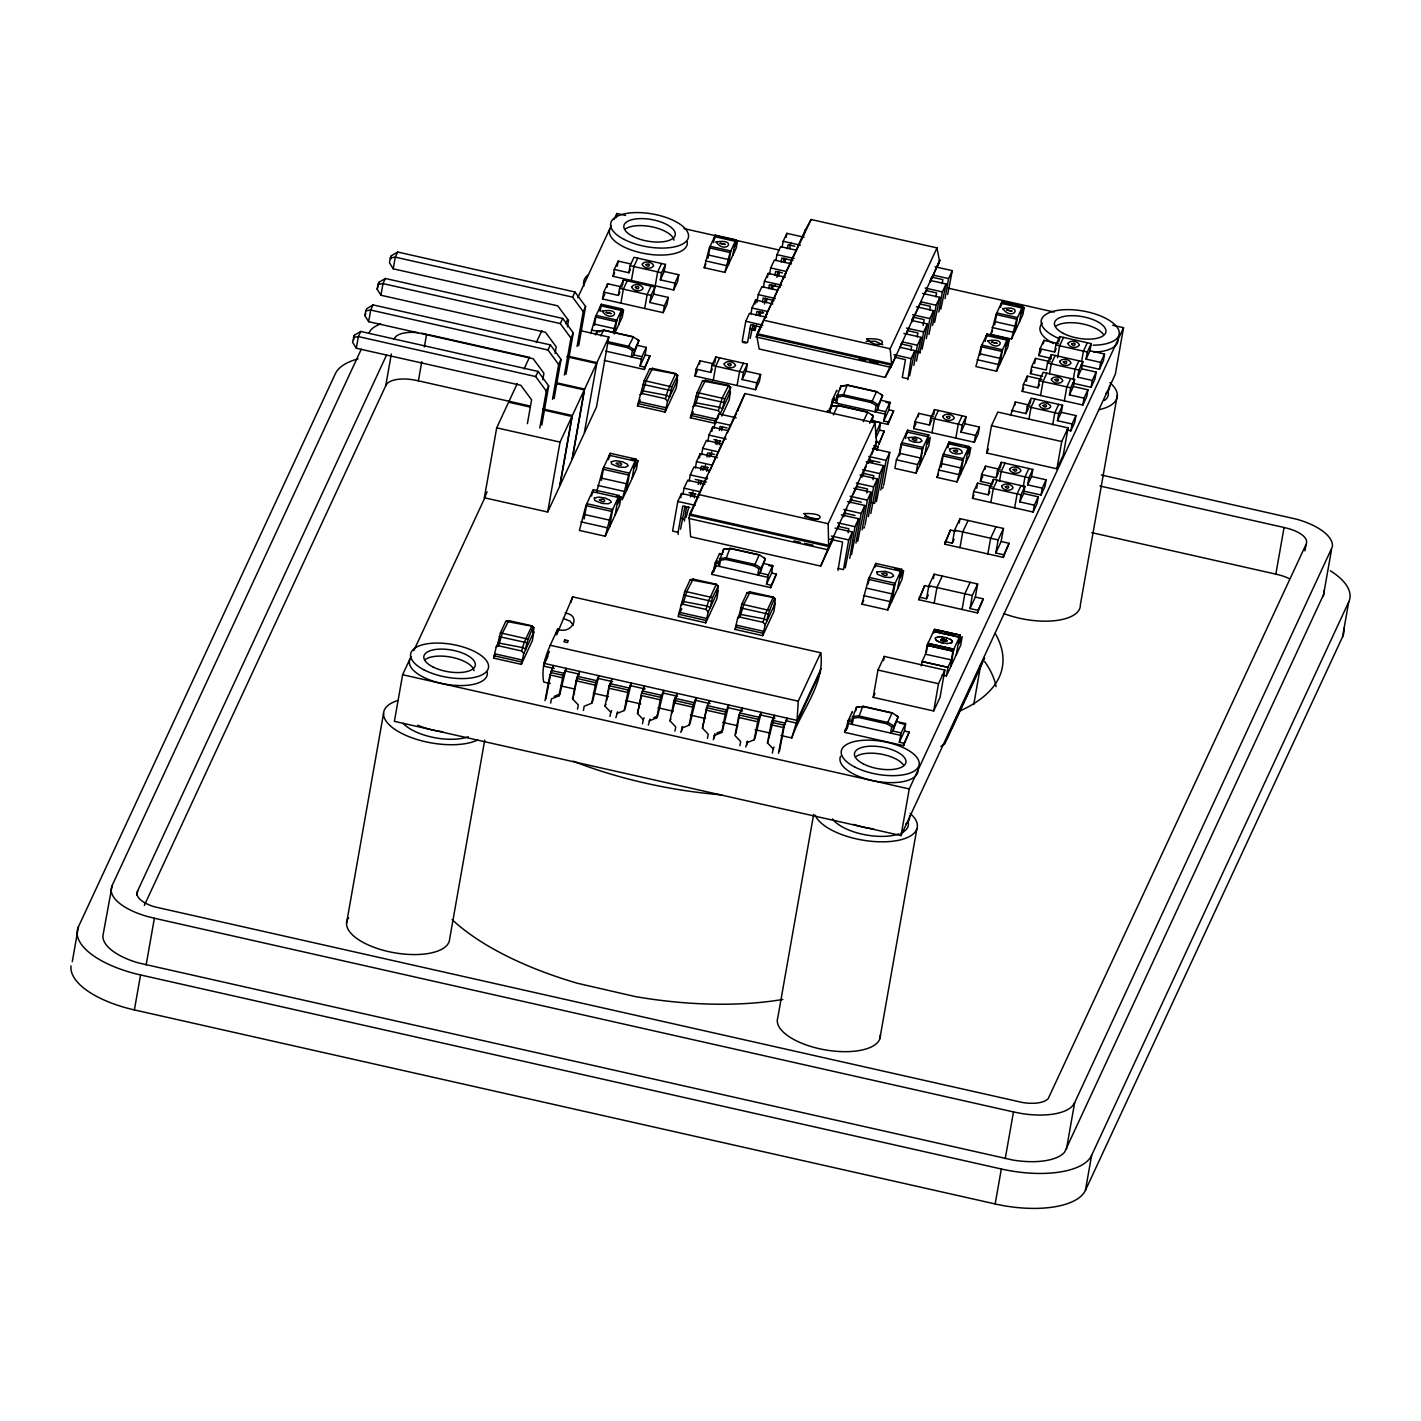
<?xml version="1.0" encoding="UTF-8"?>
<svg xmlns="http://www.w3.org/2000/svg" width="1421" height="1421" viewBox="0 0 1421 1421"><rect width="100%" height="100%" fill="white"/><g stroke="black" fill="none" stroke-linecap="round" stroke-linejoin="round"><path stroke-width="1.5" d="M942.585 638.882L940.524 639.805L944.112 641.297M946.866 640.942L946.315 639.912M556.695 634.778L572.681 596.856L820.752 652.79L798.265 701.175L797.074 720.394L791.781 737.961L780.999 735.527M72.276 961.715L78.439 926.758L335.374 373.67A78.83 33.18 10 0 1 358.074 358.874M361.307 349.157L112.152 885.496L103.005 935.267A52.666 22.168 10 0 0 138.743 962.994L1012.782 1160.033A52.151 21.954 10 0 0 1064.542 1152.236L1324.159 593.392A52.151 21.954 10 0 0 1324.088 590.479M136.896 895.106L137.642 890.878L386.494 355.179M1330.34 570.78A78.297 32.967 10 0 1 1348.742 601.882L1342.561 636.857L1085.431 1190.354A78.297 32.967 10 0 1 995.162 1203.96L134.391 1009.922L140.555 974.948A78.83 33.18 10 0 1 78.439 926.758M146.15 964.895L154.374 918.25L146.967 916.367A52.666 22.168 10 0 1 111.229 888.64L112.152 885.496M541.792 425.074L548.684 385.944L538.079 371.432L360.756 331.466L354.397 335.214L352.55 342.212L356.316 348.252L520.832 385.286L531.596 399.834L527.404 423.653M353.545 340.081L354.397 335.214M356.316 348.252L358.376 336.582L360.756 331.466M542.786 379.78L543.923 373.279L533.159 358.731L368.661 321.697L364.877 315.657L365.748 310.808L366.725 308.677L373.101 304.911L550.407 344.894L561.029 359.406L554.119 398.537M368.661 321.697L370.703 310.044L373.101 304.911M555.078 353.332L556.215 346.831L545.451 332.283L380.935 295.248L377.169 289.227L378.022 284.36L379.016 282.228L385.375 278.48L562.698 318.446L573.302 332.958L566.02 374.256M379.016 282.228L377.169 289.227M380.935 295.248L382.995 283.596L385.375 278.48M578.702 345.64L585.594 306.51L574.99 291.998L397.667 252.032L391.308 255.78L390.313 257.911L389.461 262.778L393.226 268.818L557.725 305.835L568.507 320.382L567.352 326.883M390.739 259.013L391.308 255.78M393.226 268.818L395.287 257.148L397.667 252.032M144.32 905.408L385.73 385.766L391.343 353.971M530.14 406.033L418.396 380.828L421.753 361.751M424.382 346.919L426.62 334.201L421.54 333.207M346.564 923.135L383.563 713.306M411.006 656.68L402.623 674.726L394.399 721.353L901.038 835.566L1115.307 374.327L1123.531 327.7L1112.714 325.249M544.492 410.278L571.935 416.477L559.59 486.426L547.689 512.04L484.366 497.759L496.693 427.828L508.594 402.196L529.713 406.957M531.649 629.485L533.799 632.008L532.449 640.445L521.329 664.353L493.691 658.118L496.213 646.928L499.89 639.024M533.959 627.567L531.916 625.826L508.789 620.604L505.787 621.297L500.423 632.842L498.078 642.896L523.194 647.674L525.734 649.344C524.882 644.974 537.404 614.831 532.804 634.157M484.721 740.163L449.64 939.068A52.204 21.972 10 0 1 390.153 951.946A52.204 21.972 10 0 1 348.642 917.7M539.802 428.023L546.303 391.077L548.684 385.944M552.503 399.319L558.648 364.522L561.029 359.406M564.403 375.037L570.922 338.091L573.302 332.958M547.689 512.04L560.034 442.091L571.935 416.477M577.086 346.422L583.214 311.643L585.594 306.51M521.329 664.353L523.798 653.536L533.799 632.008M584.262 389.922L572.361 415.554L560.034 485.502L571.935 459.871L584.262 389.922L556.819 383.741M590.834 333.42L595.435 316.99L601.349 304.254L622.025 308.925L620.764 316.013L623.517 310.098L602.841 305.444M594.404 325.373L596.163 315.409L616.838 320.08L614.369 334.024L622.291 316.972L623.517 310.098M566.997 356.813L596.554 363.474L584.653 389.105L572.308 459.054L584.209 433.423L596.927 362.657L608.827 337.043L581.384 330.844M599.928 309.778L600.639 305.781L621.314 310.453L618.846 324.397M616.146 217.715L616.909 213.487L625.56 215.441M600.106 311.341L601.349 304.254M596.554 334.432L597.14 331.146L604.635 330.276L632.842 336.635L638.917 340.56L633.695 354.859L631.297 356.884L632.416 350.614L634.565 349.921L638.917 340.56L637.194 339.388M668.261 297.415L664.389 305.781L649.806 302.495L653.678 294.129L668.261 297.415L667.053 304.289L663.163 312.656L602.54 298.978L603.747 292.122L607.637 283.756L622.22 287.042M607.033 287.184L607.637 283.756M678.794 274.768L674.904 283.134L660.321 279.848L664.211 271.482L678.794 274.768L677.586 281.642L673.696 289.991L613.055 276.331L614.263 269.457L618.153 261.109L630.658 263.915M617.247 266.242L618.153 261.109M608.827 337.043L596.5 406.974L584.599 432.606M603.747 292.122L618.33 295.408L619.574 288.321L623.464 279.955L654.939 287.042L653.678 294.129M621.013 496.995L617.584 504.366L619.147 495.52L593.321 489.694L585.914 505.61L579.413 530.424L605.257 536.25L619.503 505.574L621.013 496.995L616.714 496.018M613.019 332.674L616.11 321.643L622.025 308.925M622.522 285.266L623.464 279.955M620.888 303.117L623.357 289.174L627.229 280.807M584.12 518.949L586.802 503.691L612.646 509.517L609.573 526.96M614.263 269.457L628.864 272.761L630.107 265.674L633.997 257.308L665.454 264.395L664.211 271.482M591.633 496.018L592.397 491.648L618.242 497.474L615.169 514.917M592.681 493.229L593.321 489.694M631.421 280.47L633.873 266.509L637.763 258.142M596.696 491.879L602.824 469.214L610.213 453.299L636.057 459.125L634.494 467.989L637.922 460.599L631.457 459.161M601.403 480.387L603.712 467.314L629.556 473.14L626.466 490.565M608.525 459.622L609.307 455.271L635.134 461.097L632.061 478.54M609.591 456.851L610.213 453.299M644.69 308.481L647.159 294.538L651.031 286.172M605.257 536.25L611.758 511.418L619.147 495.52M649.806 302.495L651.049 295.408L654.939 287.042M640.036 366.067L645.223 354.877L649.948 355.943L644.761 367.133L640.036 366.067L641.919 356.724L646.253 347.363L638.047 345.516M655.223 285.834L657.674 271.873L661.564 263.524M645.223 354.877L646.253 347.363M665.117 412.09L667.568 401.273L677.568 379.762L676.218 388.199L665.117 412.09L637.461 405.873L644.21 380.579L649.575 369.034L652.559 368.359L675.686 373.563L677.728 375.322L676.574 381.894M604.262 360.437L644.335 369.478L644.761 367.133M660.321 279.848L661.564 272.761L665.454 264.395M636.057 459.125L628.668 475.04L622.167 499.855L636.413 469.196L637.922 460.599M649.948 355.943L644.335 369.478M663.163 312.656L664.389 305.781M673.696 289.991L674.904 283.134M677.728 375.322L671.849 386.903L669.522 397.081L666.964 395.429L641.866 390.651M737.481 240.984L736.273 247.84L724.87 272.37L704.194 267.716L709.399 247.858L715.314 235.14L735.989 239.794L734.728 246.881L737.481 240.984L716.806 236.312M708.031 258.249L710.127 246.295L730.803 250.949L728.351 264.892M713.555 242.636L714.603 236.65L735.279 241.321L732.81 255.265M714.692 238.675L715.314 235.14M760.644 374.451L756.754 382.817L742.171 379.531L746.061 371.165L760.644 374.451L759.436 381.308L755.546 389.674L694.922 376.014L696.13 369.14L700.02 360.774L714.603 364.06M699.416 364.22L700.02 360.774M715.935 423.547L690.411 417.792L697.143 392.516L702.507 380.97L705.509 380.295L728.636 385.5L730.678 387.258L729.506 393.83M698.812 497.386L681.512 493.478L677.817 501.418L672.595 531.081L678.101 532.324L678.154 534.367M680.766 497.723L681.512 493.478M682.933 494.508L684.052 488.167L687.728 480.227L705.047 484.117M678.101 532.324L682.755 505.983L689.7 507.546M724.87 272.37L730.074 252.529L735.989 239.794M685.011 506.142L680.535 529.234M689.149 481.257L690.269 474.898L693.963 466.958L709.097 470.369M684.371 521.098L686.467 506.906M696.13 369.14L710.713 372.426L711.957 365.339L715.847 356.973L747.322 364.078L746.061 371.165M688.741 507.066L686.13 517.315M690.517 496.924L691.228 492.874M695.384 467.989L696.503 461.63L700.18 453.69L717.498 457.598M714.905 362.302L715.847 356.973M692.347 495.663L693.057 491.613M832.706 538.63L827.555 549.714L688.634 518.399L707.196 476.372M699.434 457.917L700.18 453.69M713.271 380.153L715.74 366.192L719.612 357.826M694.247 497.847L694.958 493.798M701.601 454.72L702.72 448.361L706.415 440.421L721.548 443.832M698.208 484.419L698.919 480.369M700.713 470.227L701.423 466.177L708.369 467.74M707.836 441.451L708.955 435.092L712.632 427.153L727.783 430.581M700.464 484.579L701.192 480.529M702.969 470.404L703.679 466.354M717.196 592.61L718.369 586.038L716.326 584.28L693.199 579.075L690.197 579.75L684.833 591.296L678.101 616.572L705.74 622.807L716.841 598.916L718.191 590.479L708.209 611.989L705.74 622.807M704.798 469.125L705.509 465.076M706.93 456.976L707.658 452.926L714.603 454.489M711.885 431.398L712.632 427.153M714.053 428.183L715.172 421.842L718.866 413.902L736.167 417.792M706.699 471.328L707.409 467.26M709.203 457.136L709.914 453.086M711.015 455.857L711.726 451.807M718.12 418.129L718.866 413.902M715.42 443.867L716.131 439.817M730.678 387.258L724.799 398.839L722.454 409.017L719.914 407.365L694.798 402.569M716.895 444.631L717.605 440.581M719.381 430.439L720.11 426.389L727.055 427.952M719.15 444.791L719.861 440.741M721.655 430.599L722.365 426.549M766.63 317.238L749.435 313.366L745.741 321.306L742.206 341.36L747.553 342.568L750.679 324.752L761.709 327.239M737.073 385.517L739.542 371.556L743.414 363.19M750.927 313.988L751.975 307.966L755.67 300.026L772.864 303.899M754.96 304.041L755.67 300.026M742.171 379.531L743.432 372.444L747.322 364.078M752.988 324.734L750.164 338.376M756.807 302.655L758.228 294.627L761.905 286.687L776.95 290.079M750.466 329.352L754.018 330.152L754.48 325.267M756.221 315.373L756.931 311.412L763.645 312.922M776.399 574.12L771.194 585.292L766.47 584.226L771.674 573.054L776.399 574.12L770.786 587.655L711.708 574.333L717.321 560.798M755.013 330.702L756.398 325.036M712.116 571.988L713.306 572.254L715.189 562.911L719.541 553.551L722.703 554.261M758.512 315.355L759.223 311.394M763.397 287.308L764.462 281.305L768.157 273.365L785.333 277.237M895.852 356.245L890.718 367.311L756.238 337.008L805.494 229.598M760.022 315.888L760.715 311.927M762.473 302.034L763.166 298.073L774.179 300.559M767.447 277.361L768.157 273.365M718.369 586.038L712.489 597.619L710.145 607.797L707.605 606.128L682.489 601.349M764.409 303.987L765.457 298.055M769.631 273.987L770.697 267.965L774.392 260.025L791.568 263.897M764.48 563.675L772.704 565.522L768.352 574.883L760.128 573.036L760.999 568.08L755.475 564.581L725.509 557.831L719.221 558.666L720.518 560.14L719.417 566.411L718.351 563.622L723.573 549.305L731.069 548.435L759.276 554.794L765.351 558.719L760.128 573.036L757.748 575.061L758.85 568.773L760.999 568.08L765.351 558.719L763.628 557.565M766.256 302.566L766.949 298.605M768.708 288.694L769.4 284.733L780.413 287.22M722.987 552.609L723.573 549.305L731.069 548.435M770.999 288.676L771.692 284.715M775.866 260.647L776.932 254.625L780.626 246.686L795.671 250.078M772.491 289.227L773.202 285.266M774.942 275.372L775.635 271.411L782.367 272.921M755.546 389.674L756.754 382.817M776.878 277.326L777.926 271.375M782.118 247.307L783.166 241.286L786.861 233.346L804.055 237.218M778.744 275.887L779.436 271.926M781.177 262.032L781.87 258.071L792.882 260.558M786.15 237.36L786.861 233.346M783.468 262.015L784.161 258.054M784.978 262.548L785.671 258.586M787.412 248.693L788.122 244.732L794.836 246.242M709.132 703.395L709.612 700.695L706.557 707.676L702.454 728.174L708.226 734.231L707.427 738.387M789.703 248.675L790.751 242.725M762.74 635.667L765.209 624.831L775.191 603.321L773.841 611.758L762.74 635.667L735.101 629.432L737.623 618.224L741.282 610.337M775.351 598.88L773.326 597.122L750.199 591.918L747.197 592.593L741.833 604.138L739.488 614.209L764.605 618.988L767.145 620.64C766.292 616.27 778.797 586.127 774.196 605.47M741.602 710.731L742.082 708.013L739.027 714.994L734.941 735.492L740.696 741.549L739.897 745.705M766.47 584.226L768.352 574.883M771.674 573.054L772.704 565.522M770.786 587.655L771.194 585.292M834.571 397.56L828.958 411.095L832.422 403.635M829.367 408.751L830.557 409.017L832.44 399.674L836.791 390.313L836.898 391.272M881.731 400.438L889.955 402.303L885.603 411.664L877.379 409.799L878.249 404.861L872.725 401.344L842.76 394.594L836.472 395.429L837.768 396.903L836.667 403.173L835.601 400.385L840.823 386.068L848.319 385.198L876.526 391.557L882.601 395.5L877.379 409.799L874.999 411.824L876.1 405.553L878.249 404.861L882.601 395.5L880.878 394.328M840.237 389.372L840.823 386.068L848.319 385.198M827.555 549.714L877.006 441.221L871.695 454.684M832.084 539.962L832.67 536.658M838.017 570.407L842.617 542.023L829.704 539.11M791.781 737.961C801.32 710.038 825.068 684.034 820.752 652.79M848.142 532.804L848.852 528.754L838.07 526.321M835.104 528.115L852.405 532.005L848.71 539.944L843.488 569.608L837.981 568.364M852.405 532.005L845.282 567.867M841.321 514.846L858.639 518.736L854.945 526.694L849.758 558.382M858.639 518.736L851.516 554.599M855.939 543.071L861.162 513.425L864.856 505.485L847.555 501.577M864.856 505.485L857.733 541.33M866.81 493.016L867.52 488.966L856.756 486.533M876.029 437.561L879.492 430.101L880.523 422.588L872.299 420.74L873.169 415.785L871.446 414.63M890.718 367.311L939.974 259.901L930.222 282.282M862.174 529.802L867.396 500.156L871.091 492.217L853.772 488.309M877.343 450.066L877.947 446.638L873.773 445.697M884.217 431.167L878.604 444.702L884.217 431.167L879.492 430.101M813.647 814.393L777.802 1017.667A52.204 21.972 10 0 0 825.974 1050.012A52.204 21.972 10 0 0 880.345 1034.914M873.027 479.747L873.755 475.698L862.973 473.264M871.091 492.217L865.016 525.113M883.72 421.007L888.907 409.816L893.649 410.882L888.445 422.073L883.72 421.007L885.603 411.664M895.248 357.577L895.639 355.339M868.391 516.551L873.613 486.888L877.308 478.948L860.007 475.04M888.907 409.816L889.955 402.303M877.308 478.948L870.824 513.461M871.144 420.616L888.036 424.417L888.445 422.073M866.224 461.789L883.542 465.679L879.848 473.619L874.625 503.283L870.949 502.448M883.542 465.679L876.42 501.542M893.649 410.882L888.036 424.417M880.842 490.014L886.065 460.368L889.759 452.429L872.458 448.521M903.525 570.762L902.015 579.342L887.77 610L861.925 604.191L868.444 579.359L875.833 563.444L901.66 569.27L900.097 578.134L903.525 570.762L894.91 568.826M889.759 452.429L883.684 485.307M868.16 583.995L869.315 577.459L895.159 583.285L892.086 600.728M910.968 350.259L911.678 346.298L900.95 343.882M909.227 732.117L904.04 743.307L899.315 742.242L904.502 731.051L909.227 732.117L903.614 745.652L844.554 732.33L850.167 718.795M907.877 379.585L911.163 358.589L914.858 350.65L899.813 347.257M844.962 729.985L846.152 730.252L848.035 720.909L852.369 711.548L852.493 712.507M875.212 566.997L875.833 563.444M914.858 350.65L909.618 375.801M917.22 336.919L917.913 332.958L907.184 330.542M896.402 459.8L894.893 468.379L916.083 473.157L928.766 445.874L930.275 437.295L927.22 443.849L928.783 434.986L907.61 430.208L901.021 444.382L899.457 453.246L896.402 459.8L917.593 464.578L920.648 458.024L922.211 449.16L928.783 434.986M913.863 365.321L917.398 345.267L921.092 337.328L903.898 333.438M897.326 721.69L905.55 723.538L901.198 732.899L892.974 731.051L893.845 726.095L888.32 722.596L858.355 715.829L852.067 716.681L853.364 718.156L852.263 724.426L851.197 721.619L856.419 707.321L863.915 706.45L892.122 712.809L898.196 716.735L892.974 731.051L890.576 733.058L891.695 726.788L893.845 726.095L898.196 716.735L896.473 715.562M899.511 455.768L901.802 442.677L922.993 447.455L919.92 464.898M921.092 337.328L916.492 361.129M923.099 325.569L924.147 319.618L913.419 317.203M855.833 710.624L856.419 707.321L858.959 707.107M912.3 320.595L927.327 323.988L923.65 331.928L920.098 351.982L916.545 351.182M905.639 438.503L906.793 431.966L927.984 436.744L924.893 454.187M906.971 433.76L907.61 430.208M927.327 323.988L922.105 349.14M929.689 310.258L930.382 306.297L919.653 303.863M926.35 338.642L929.885 318.588L933.561 310.648L916.385 306.776M935.924 296.918L936.617 292.957L925.906 290.541M933.561 310.648L928.961 334.45M979.406 427.046L975.517 435.412L960.933 432.126L964.806 423.76L979.406 427.046L978.181 433.902L974.309 442.268L913.667 428.609L914.875 421.735L918.765 413.369L933.348 416.673M932.585 325.32L936.119 305.249L939.814 297.309L922.62 293.437M918.161 416.815L918.765 413.369M942.159 283.578L942.869 279.617L932.14 277.202M939.814 297.309L934.574 322.46M938.819 311.981L942.354 291.927L946.049 283.969L931.004 280.594M887.77 610L894.271 585.186L901.66 569.27M873.169 697.338L877.965 670.055L884.306 656.431L944.841 670.073L940.045 697.356L933.704 710.98L873.169 697.338L874.963 693.448M946.049 283.969L940.809 309.121M945.054 298.641L948.589 278.587L952.283 270.647L935.089 266.775M916.083 473.157L917.593 464.578M952.283 270.647L947.683 294.449M883.56 660.623L884.306 656.431M897.681 588.685L900.754 571.242L874.91 565.416M914.875 421.735L929.458 425.021L930.719 417.934L934.592 409.585L966.067 416.673L964.806 423.76M933.668 414.896L934.592 409.585M932.016 432.748L934.485 418.786L938.375 410.42M970.703 447.775L969.388 455.235L956.99 481.914L936.99 477.403L942.656 455.821L949.086 441.984L969.086 446.478L967.719 454.187L970.703 447.775L964.699 446.425M941.128 467.172L943.42 454.169L963.42 458.681L960.756 473.85M983.279 598.845L977.95 610.337L970.01 608.543L975.339 597.069L983.279 598.845L977.488 612.948L918.819 599.733L924.627 585.63L930.045 586.855M948.056 447.757L949.086 441.984M924.627 585.63L918.819 599.733M899.315 742.242L901.198 732.899M919.28 597.122L926.528 598.756L928.819 585.683L934.165 574.191L977.648 583.995L975.339 597.069M955.818 438.112L958.287 424.151L962.177 415.785M904.502 731.051L905.55 723.538M903.614 745.652L904.04 743.307M933.402 578.542L934.165 574.191M960.933 432.126L962.177 425.039L966.067 416.673M921.305 665.881L922.105 661.476L947.949 667.302L946.386 675.987L960.685 645.223L962.195 636.644L958.731 644.122L960.33 635.151L934.503 629.325L927.06 645.347L952.887 651.173L960.33 635.151L934.45 629.432L933.828 632.984M934.165 603.197L936.936 587.512L942.265 576.02M1009.088 543.302L1003.759 554.794L995.819 553L1001.148 541.508L1009.088 543.302L1003.297 557.405L944.628 544.172L950.436 530.069L955.853 531.294M1009.176 339.814L1006.441 345.729L1007.684 338.642L987.027 333.971L981.112 346.706L975.907 366.565L996.565 371.218L1007.969 346.688L1009.176 339.814L1002.977 338.429M926.403 652.168L927.984 643.34L953.828 649.166L950.702 666.698M956.99 481.914L962.656 460.333L969.086 446.478M980.081 355.09L981.84 345.125L1002.515 349.797L1000.047 363.74M950.436 530.069L944.628 544.172M985.25 341.484L986.316 335.498L1006.974 340.17L1004.523 354.113M986.387 337.523L987.027 333.971M965.623 463.37L968.287 448.201L948.287 443.689M945.089 541.561L952.336 543.195L954.628 530.122L959.974 518.647L1003.457 528.452L1001.148 541.508M901.038 835.566L909.262 788.939L1123.531 327.7M1024.132 307.647L1022.925 314.503L1011.521 339.033L990.863 334.379L996.05 314.521L1001.965 301.785L1022.64 306.456L1021.397 313.544L1024.132 307.647L1015.873 305.781M959.211 522.999L959.974 518.647M994.682 324.912L996.796 312.94L1017.454 317.611L1015.003 331.555M974.309 442.268L975.517 435.412M1000.562 307.309L1001.254 303.312L1021.93 307.984L1019.479 321.928M1001.343 305.337L1001.965 301.785M959.974 547.636L962.745 531.951L968.074 520.459M933.704 710.98L938.517 683.714L944.841 670.073M1038.218 496.817L1034.328 505.166L1019.745 501.879L1023.635 493.513L1038.218 496.817L1037.01 503.673L1033.12 512.04L972.497 498.362L973.705 491.506L977.577 483.14L992.178 486.426M996.565 371.218L1001.769 351.36L1007.684 338.642M976.671 488.291L977.577 483.14M879.848 1038.733L916.847 828.887M992.622 484.117L980.401 481.346L981.609 474.49L985.481 466.124L1000.082 469.41M986.671 452.979L991.485 425.696L997.826 412.072L1068.059 427.899L1063.245 455.182L1056.904 468.806L986.671 452.979L988.483 449.089M951.324 660.037L952.94 651.067L927.096 645.241L925.497 654.211L951.377 659.93L947.896 667.408L922.069 661.582L925.533 654.104M984.877 469.552L985.481 466.124M962.07 609.485L964.823 593.8L970.17 582.308M1011.521 339.033L1016.726 319.192L1022.64 306.456M956.297 654.672L959.424 637.123L933.579 631.297M973.705 491.506L988.288 494.792L989.531 487.705L993.421 479.339L1024.878 486.426L1023.635 493.513M970.01 608.543L972.319 595.488L977.648 583.995M992.799 482.891L993.421 479.339M990.846 502.501L993.297 488.558L997.187 480.191M981.609 474.49L996.192 477.776L997.435 470.688L1001.325 462.322L1032.783 469.41L1031.539 476.515L1027.649 484.863L1042.232 488.149L1046.122 479.801L1031.539 476.515M1000.384 467.633L1001.325 462.322M1010.509 415.465L1015.305 401.965L1029.888 405.251M999.443 481.506L1001.201 471.541L1005.091 463.175M977.488 612.948L977.95 610.337M987.861 553.924L990.632 538.239L995.979 526.765M1014.701 405.394L1015.305 401.965M1087.935 389.798L1084.045 398.164L1069.462 394.878L1073.352 386.512L1087.935 389.798L1086.728 396.672L1082.838 405.021L1022.196 391.361L1023.404 384.487L1027.294 376.139L1041.877 379.425M995.819 553L998.128 539.927L1003.457 528.452M1026.388 381.272L1027.294 376.139M1042.677 376.387L1030.438 373.634L1031.646 366.76L1035.536 358.394L1050.119 361.68M973.758 704.461L980.668 665.259M1034.63 363.545L1035.536 358.394M1011.415 410.332L1025.998 413.618L1027.241 406.53L1031.131 398.164L1062.588 405.251L1061.345 412.339L1057.455 420.705L1072.038 423.991L1075.928 415.625L1061.345 412.339M1003.297 557.405L1003.759 554.794M1030.189 403.475L1030.811 399.94M1051.06 358.341L1038.822 355.587L1040.03 348.731L1043.92 340.365L1058.503 343.651M1028.911 419.337L1031.007 407.383L1034.897 399.017M1043.316 343.793L1043.92 340.365M1014.647 507.865L1017.099 493.922L1020.988 485.556M1023.404 384.487L1037.987 387.791L1039.248 380.704L1043.138 372.338L1074.596 379.425L1073.352 386.512M1019.745 501.879L1021.006 494.792L1024.878 486.426M1023.244 486.87L1025.003 476.905L1028.893 468.539M1040.563 395.5L1043.014 381.539L1046.904 373.172M1081.576 368.785L1096.159 372.071L1092.287 380.437L1077.704 377.151L1081.576 368.785L1082.838 361.698L1051.362 354.593L1047.49 362.959L1046.229 370.046L1031.646 366.76M1027.649 484.863L1028.911 477.776L1032.783 469.41M1050.439 359.922L1051.362 354.593M1049.497 373.776L1051.256 363.812L1055.146 355.445M1040.03 348.731L1054.613 352.017L1055.856 344.93L1059.746 336.564L1091.221 343.651L1089.96 350.738L1086.07 359.104L1100.671 362.391L1104.543 354.024L1089.96 350.738M1058.805 341.875L1059.746 336.564M1057.526 357.737L1059.64 345.765L1063.512 337.416M1033.12 512.04L1034.328 505.166M1052.712 424.701L1054.808 412.747L1058.698 404.381M1024.594 491.311L1041.025 495.023L1042.232 488.149M1046.122 479.801L1044.915 486.657L1041.025 495.023M1057.455 420.705L1058.716 413.618L1062.588 405.251M1064.365 400.864L1066.816 386.903L1070.706 378.554M1069.462 394.878L1070.706 387.791L1074.596 379.425M1056.904 468.806L1061.718 441.54L1068.059 427.899M1073.299 379.141L1075.058 369.176L1078.948 360.81M1077.704 377.151L1078.948 370.064L1082.838 361.698M1081.683 361.112L1083.441 351.147L1087.314 342.781M1066.727 429.924L1070.83 430.865L1072.038 423.991M1075.928 415.625L1074.72 422.499L1070.83 430.865M1086.07 359.104L1087.331 352.017L1091.221 343.651M1082.838 405.021L1084.045 398.164M1072.589 383.137L1091.079 387.294L1092.287 380.437M1096.159 372.071L1094.952 378.927L1091.079 387.294M1080.972 365.09L1099.445 369.265L1100.671 362.391M1104.543 354.024L1103.335 360.898L1099.445 369.265M1117.368 394.878L1080.369 604.724A52.204 21.972 10 0 1 1003.901 613.588M995.162 1203.96L1001.325 1169.003A78.297 32.967 10 0 0 1091.612 1155.38L1348.742 601.882M1005.251 1158.559L1013.475 1111.933L154.374 918.25M1066.425 1149.323L1074.649 1102.696L1332.383 546.765A52.151 21.954 10 0 0 1297 519.304L1101.382 475.005M1085.431 1190.354L1091.612 1155.38M1289.451 578.756A25.987 10.942 10 0 0 1280.73 575.381L1275.845 574.137L1284.069 527.493L1100.014 486.018M1304.869 550.868L1306.592 542.431A25.987 10.942 10 0 0 1288.954 528.754L1284.069 527.493M1323.253 596.518L1331.477 549.874M544.989 700.642L549.963 674.922L553.604 665.525L550.851 673.163M545.877 698.883L550.424 675.295M550.655 703.058L551.455 698.883L558.986 695.828L559.874 694.07L566.144 668.35L563.089 675.33L558.986 695.828M577.512 709.097L578.311 704.94L572.539 698.883L576.642 678.385L579.697 671.405M573.818 695.118L576.926 679.043L579.217 674.122M583.392 710.429L584.191 706.273L591.722 703.217L592.61 701.459L598.88 675.721L595.825 682.719L591.722 703.217M609.982 716.415L610.799 712.258L605.026 706.219L609.129 685.721L612.167 678.723M606.696 700.429L609.023 688.368M615.861 717.747L617.567 711.832M624.21 710.536L628.295 690.038L631.35 683.039L625.098 708.777L624.21 710.536L616.678 713.591M642.47 723.751L643.269 719.577L637.496 713.537L641.599 693.039L644.654 686.041L641.883 693.679M641.493 695.686L637.496 713.537M648.349 725.065L650.036 719.15M656.68 717.854L660.783 697.356L663.838 690.375L657.568 716.095L656.68 717.854L649.148 720.909M674.939 731.069L675.739 726.913L669.984 720.856L674.069 700.358L677.124 693.359L672.026 713.058M680.819 732.401L682.524 726.468L681.707 730.625M689.149 725.172L693.253 704.674L696.308 697.693L690.055 723.413L689.149 725.172L681.636 728.227M706.841 708.315L702.454 728.174M713.306 739.719L714.994 733.787L714.195 737.943M721.637 732.508L725.74 712.01L728.778 705.011L722.525 730.731L721.637 732.508L714.106 735.545M735.829 733.733L739.311 715.651M745.776 747.037L747.482 741.105L746.664 745.279M754.107 739.826L758.21 719.328L761.265 712.33L754.995 738.067L754.107 739.826L746.576 742.881M772.385 753.023L773.184 748.867L767.411 742.828L771.514 722.312L774.569 715.331L768.69 739.044M778.459 753.272L783.433 727.552L787.092 718.156L784.321 725.794L779.365 751.514M875.514 434.364L880.523 422.588M137.642 890.878L137.02 892.974A26.519 11.155 10 0 0 155.013 906.935L1022.427 1102.483A25.987 10.942 10 0 0 1048.218 1098.593L1305.988 544.509M570.887 602.433L572.681 596.856M555.842 634.601L557.689 629.13C570.905 635.223 582.681 615.577 565.185 613.002M557.689 629.13C550.158 645.773 540.175 663.021 543.71 682.044L550.193 683.501M876.491 442.304L875.034 422.872L744.924 393.528L737.57 410.989L738.067 409.905M688.634 518.399L689.132 517.315L690.606 536.747L820.699 566.091L828.052 548.63M744.924 393.528L689.718 514.011L828.638 545.327L828.177 523.727L875.034 422.872M868.391 463.264L870.061 459.338M874.235 449.533L875.904 445.608M364.877 315.657L365.872 313.526M509.038 401.273L517.28 383.528M524.065 368.909L529.553 357.097M536.339 342.479L541.845 330.649M546.303 391.077L535.699 376.565L538.079 371.432M558.648 364.522L548.026 350.01L550.407 344.894M570.922 338.091L560.318 323.579L562.698 318.446M583.214 311.643L572.61 297.131L574.99 291.998M484.366 497.759L487.119 491.861M413.813 650.658L485.538 496.249M565.665 323.775L567.53 319.761M577.779 297.7L611.314 225.513M614.103 219.491L616.909 213.487M602.54 298.978L604.866 293.969M613.055 276.331L614.618 272.992M595.399 334.876L597.14 331.146L604.635 330.276M618.33 295.408L619.893 292.051M628.864 272.761L630.409 269.404M600.817 335.907L603.428 330.294L633.393 337.043L627.833 347.701L607.442 343.118M496.213 646.928L498.522 645.791L502.43 632.949L508.789 620.604M493.691 658.118L495.538 654.14M523.798 653.536L521.649 650.996L524.065 642.736L531.916 625.826M639.983 394.665L642.292 393.528L646.2 380.686L652.559 368.359M637.461 405.873L640.232 399.887M704.194 267.716L705.935 263.986M667.568 401.273L665.419 398.75L667.834 390.473L675.686 373.563M549.43 651.422L543.888 663.323L797.074 720.394L821.054 668.776M548.026 656.111L543.408 666.04L554.226 668.492M694.922 376.014L697.249 370.988M692.933 406.601L695.242 405.465L699.15 392.622L705.509 380.295M710.713 372.426L712.276 369.087M690.411 417.792L693.182 411.824M754.018 330.152L754.658 328.802M762.011 313.046L762.651 311.696M774.498 286.367L775.12 285.017M721.761 416.069L729.151 400.136L730.501 391.699L720.518 413.209L718.369 410.687L722.277 397.844L728.636 385.5M756.238 337.008L761.354 326.013M765.031 318.091L766.878 314.13M771.479 304.236L773.308 300.257M783.433 278.48L786.204 272.53M790.804 262.619L792.634 258.658M801.853 238.852L803.682 234.891M804.606 232.902L805.103 231.836M937.025 247.893L890.168 348.749L891.606 364.007L757.144 333.686L811.089 219.509L937.025 247.893L939.476 260.984M609.414 686.361L611.687 681.441M709.043 472.394L725.616 436.744M727.445 432.783L736.646 412.96M680.623 605.382L682.933 604.245L686.84 591.402L693.199 579.075M679.025 614.582L681.796 608.614M711.708 574.333L715.172 566.872M713.306 572.254L715.9 566.659M720.092 559.874L718.351 563.622L715.189 562.911M708.209 611.989L706.059 609.467L708.475 601.19L716.326 584.28M759.276 554.794L754.267 565.878L725.74 559.448L720.518 560.14M828.78 411.983L831.392 406.37L838.905 405.5L867.094 411.859L873.169 415.785L869.688 423.28M830.557 409.017L832.28 405.287M833.328 414.879L837.68 405.518L867.645 412.285L863.293 421.646M737.623 618.224L739.915 617.105L743.84 604.262L750.199 591.918M735.101 629.432L736.948 625.435M765.209 624.831L763.059 622.309L765.475 614.032L773.326 597.122M876.526 391.557L871.517 402.64L842.99 396.21L837.768 396.903M756.754 335.924L759.187 349.015L885.123 377.4L892.477 361.591M911.767 320.045L913.596 316.101M930.133 280.505L931.981 276.544M899.582 348.252L902.353 342.248M906.083 334.255L908.854 328.269M911.643 322.265L920.932 302.282M924.645 294.289L927.433 288.285M837.342 528.648L839.189 524.651M842.919 516.658L846.632 508.665M849.421 502.661L851.268 498.664M853.133 494.668L857.769 484.668M861.481 476.674L866.135 466.674M867.982 462.678L869.847 458.681M820.699 566.091L833.559 538.399M843.665 516.64L845.513 512.679M850.095 502.803L851.943 498.842M862.05 477.083L863.879 473.14M876.402 449.977L877.947 446.638M863.968 528.079L864.59 526.729M882.636 488.273L883.276 486.923M913.667 428.609L915.994 423.582M929.458 425.021L931.803 420.012M820.574 671.494L796.595 723.111L785.76 720.678M861.925 604.191L863.666 600.461M990.863 334.379L992.586 330.631M936.99 477.403L938.499 474.188M844.554 732.33L848.017 724.888M846.152 730.252L847.875 726.522M863.915 706.45L862.707 706.468L858.586 717.445L887.113 723.875L891.695 726.788M972.497 498.362L974.042 495.023M980.401 481.346L982.728 476.337M1022.196 391.361L1023.759 388.022M1030.438 373.634L1032.001 370.277M1038.822 355.587L1041.149 350.561M926.528 598.756L928.304 594.919M952.336 543.195L954.113 539.358M988.288 494.792L989.833 491.453M996.192 477.776L998.519 472.767M1025.998 413.618L1028.324 408.591M1037.987 387.791L1039.55 384.434M1054.613 352.017L1056.176 348.66M892.122 712.809L887.113 723.875M946.937 738.547L963.598 702.667M965.463 698.67L982.124 662.79M572.539 698.883L573.427 697.125M605.026 706.219L605.914 704.443M610.799 712.258L611.687 710.5M643.269 719.577L644.157 717.818M669.984 720.856L670.872 719.097M767.411 742.828L768.299 741.052M773.184 748.867L774.072 747.109M937.043 267.024L939.068 263.222M804.997 230.664L811.089 219.509M885.123 377.4L891.216 366.245M368.767 333.082L370.686 330.169A52.666 22.168 10 0 1 380.633 323.97M393.954 339.139L395.216 337.168A26.519 11.155 10 0 1 418.111 332.727M385.73 385.766L387.009 383.812A26.519 11.155 10 0 1 413.316 379.833L418.396 380.828M1074.649 1102.696L1072.766 1105.591A52.151 21.954 10 0 1 1021.006 1113.407L1013.475 1111.933M952.443 641.866L950.898 643.198M946.901 640.835L944.059 641.404M983.971 658.793L984.611 658.154L944.77 743.929L940.915 746.416M866.082 341.377L875.354 341.289L882.761 344.699M935.48 637.798L938.073 636.839M951.963 642.558L947.487 643.624M946.67 641.084L945.64 641.351M554.226 696.361L559.874 694.07M653.802 717.623L657.568 716.095M716.877 733.023L722.525 730.731M649.575 369.034L674.975 373.776L677.16 375.481M702.507 380.97L727.907 385.713L730.092 387.418M690.197 579.75L715.598 584.493L717.783 586.198M505.787 621.297L531.188 626.039L533.39 627.745M747.197 592.593L772.598 597.353L774.782 599.04M390.313 257.911L395.287 257.148L572.61 297.131M378.022 284.36L382.995 283.596L560.318 323.579M365.748 310.808L370.703 310.044L548.026 350.01M353.403 337.345L358.376 336.582L535.699 376.565M838.905 405.5L831.392 406.37M853.364 718.156L858.586 717.445M804.552 516.569L818.46 519.216M938.02 636.945L939.974 636.732M941.803 639.006L945.018 639.326M670.676 390.491L642.967 384.363M723.626 402.427L695.917 396.299M711.317 601.207L683.608 595.079M768.299 614.067L740.59 607.922M526.907 642.754L499.197 636.626M644.21 380.579L671.849 386.903M697.143 392.516L724.799 398.839M684.833 591.296L712.489 597.619M741.833 604.138L769.489 610.462M500.423 632.842L528.079 639.148M939.92 636.839L942.141 636.857M947.523 643.518L940.826 642.612M942.087 636.963L946.635 637.745M943.349 639.059L946.262 640.018M783.166 241.286L800.36 245.158M933.561 275.194L948.589 278.587M684.016 228.603L779.276 250.078M948.162 288.161L1054.258 312.069M1003.457 302.975L1011.734 304.84M776.932 254.625L794.126 258.498M925.178 288.037L942.354 291.927M709.399 247.858L730.074 252.529M996.05 314.521L1016.726 319.192M770.697 267.965L785.742 271.358M921.074 301.856L936.119 305.249M708.155 254.945L728.813 259.617M994.807 321.608L1015.482 326.279M705.402 260.86L726.078 265.514M992.071 327.505L1012.729 332.177M1055.856 344.93L1087.331 352.017M764.462 281.305L781.639 285.177M912.691 314.716L929.885 318.588M990.579 335.622L998.839 337.488M630.107 265.674L661.564 272.761M758.228 294.627L775.404 298.517M906.456 328.056L923.65 331.928M981.112 346.706L1001.769 351.36M1047.49 362.959L1078.948 370.064M979.851 353.793L1000.526 358.447M751.975 307.966L767.02 311.359M902.371 341.875L917.398 345.267M977.115 359.691L997.791 364.362M916.794 352.106L920.346 352.905M1039.248 380.704L1070.706 387.791M764.249 320.364L890.168 348.749M619.574 288.321L651.049 295.408M745.741 321.306L762.935 325.178M893.987 354.717L911.163 358.589M894.715 357.222L905.443 359.637L902.299 377.453L907.628 378.661M750.217 328.429L753.787 329.228M756.647 334.77L891.109 365.073M859.208 359.016L865.602 360.472M869.865 361.431L878.409 363.35M742.455 342.283L746.007 343.083M1027.241 406.53L1058.716 413.618M595.435 316.99L616.11 321.643M594.191 324.077L614.849 328.731M877.077 391.983L847.111 385.233L842.99 396.21M591.438 329.974L599.715 331.839M991.485 425.696L1061.718 441.54M885.94 402.321L890.079 403.244M607.637 341.591L629.041 346.404L634.565 349.921L633.695 354.859L641.919 356.724M711.957 365.339L743.432 372.444M930.719 417.934L962.177 425.039M832.44 399.674L835.601 400.385M605.755 351.129L641.244 359.122M831.782 402.072L884.946 414.062M830.521 411.326L827.359 410.598L827.484 411.557M567.37 355.996L596.927 362.657M950.702 443.263L960.703 445.519M428.787 334.699L528.381 357.151M901.021 444.382L922.211 449.16M942.656 455.821L962.656 460.333M875.869 441.647L879.013 442.357M997.435 470.688L1028.911 477.776M642.292 393.528L665.419 398.75M695.242 405.465L718.369 410.687M899.457 453.246L920.648 458.024M941.288 463.53L961.289 468.042M557.21 382.924L584.653 389.105M638.775 401.61L666.413 407.827M691.707 413.547L717.232 419.284M938.304 469.942L958.305 474.454M637.887 403.511L665.525 409.745M690.819 415.447L716.344 421.202M715.172 421.842L730.323 425.252M868.764 456.461L886.065 460.368M869.208 459.995L879.972 462.429M989.531 487.705L1021.006 494.792M868.746 460.937L872.849 461.861M708.955 435.092L726.255 439M862.547 469.729L879.848 473.619M713.875 439.657L720.82 441.221M542.804 408.893L572.361 415.554M1091.79 532.644L1275.845 574.137M702.72 448.361L717.871 451.771M856.312 482.998L873.613 486.888M696.503 461.63L711.637 465.04M850.095 496.249L867.396 500.156M850.522 499.801L861.304 502.217M954.628 530.122L998.128 539.927M496.693 427.828L560.034 442.091M690.269 474.898L707.569 478.788M843.861 509.517L861.162 513.425M695.206 479.445L706.45 481.985M844.305 513.052L855.069 515.486M602.824 469.214L628.668 475.04M684.052 488.167L699.185 491.577M837.644 522.786L854.945 526.694M698.066 494.401L828.177 523.727M688.972 492.714L695.917 494.277M601.261 478.078L627.105 483.904M677.817 501.418L695.135 505.325M831.409 536.054L848.71 539.944M597.832 485.449L623.677 491.275M689.221 515.077L828.141 546.41M793.859 540.921L800.272 542.378M804.552 543.337L813.096 545.255M680.659 518.221L684.336 519.056M585.914 505.61L611.758 511.418M928.819 585.683L972.319 595.488M584.351 514.455L610.195 520.281M868.444 579.359L894.271 585.186M759.826 555.22L729.861 548.47L725.74 559.448M580.923 521.844L606.767 527.671M768.69 565.54L772.829 566.482M866.881 588.223L892.708 594.049M863.453 595.594L889.28 601.42M714.532 565.309L767.695 577.299M936.368 630.817L940.666 631.777M944.965 632.754L953.58 634.69M933.526 631.404L959.37 637.23M927.931 643.447L953.775 649.273M682.933 604.245L706.059 609.467M739.915 617.105L763.059 622.309M679.398 612.309L707.054 618.544M736.398 625.169L764.036 631.404M678.51 614.227L706.166 620.462M735.51 627.07L763.148 633.304M942.087 675.011L946.439 675.881M877.965 670.055L938.517 683.714M563.338 618.455L570.087 621.172L573.391 625.187M862.707 706.468L892.672 713.235M899.457 723.094L905.657 724.497M550.211 645.258L798.265 701.175M848.035 720.909L851.197 721.619M847.36 723.325L900.541 735.314M498.522 645.791L521.649 650.996M494.988 653.855L522.644 660.09M565.061 670.925L578.027 673.856M597.513 678.243L612.664 681.654M629.965 685.561L645.116 688.972M662.435 692.88L677.568 696.29M694.887 700.198L710.038 703.608M727.339 707.516L742.49 710.926M759.809 714.834L774.942 718.244M494.099 655.774L521.756 662.008M551.33 670.446L563.853 673.27M577.406 676.325L596.589 680.641M609.893 683.643L629.059 687.959M642.363 690.961L661.547 695.295M674.851 698.279L694.016 702.613M707.321 705.615L726.504 709.932M739.79 712.933L758.974 717.25M772.278 720.252L784.801 723.076M550.566 672.506L563.089 675.33M576.642 678.385L595.825 682.719M609.129 685.721L628.295 690.038M641.599 693.039L660.783 697.356M674.069 700.358L693.253 704.674M706.557 707.676L725.74 712.01M739.027 714.994L758.21 719.328M771.514 722.312L784.037 725.136M549.963 674.922L562.485 677.746M576.038 680.801L595.221 685.117M608.525 688.119L627.691 692.453M640.995 695.437L660.179 699.771M673.465 702.756L692.649 707.09M705.953 710.091L725.136 714.408M738.423 717.41L757.606 721.726M770.91 724.728L783.433 727.552M560.975 685.934L573.924 688.848M593.321 693.217L608.437 696.627M625.684 700.517L640.782 703.928M658.047 707.818L673.145 711.211M690.393 715.1L705.491 718.511M722.756 722.401L737.854 725.811M755.102 729.701L770.2 733.094M402.623 674.726L909.262 788.939M140.555 974.948L1001.325 1169.003M943.1 643.056L937.096 641.084L935.071 638.402M946.581 637.851L950.312 639.379M942.478 640.924L941.182 640.356M938.837 641.795L935.906 640.089M871.517 402.64L876.1 405.553M627.833 347.701L632.416 350.614M754.267 565.878L758.85 568.773M950.347 639.29L952.265 641.137M951.59 640.16L952.39 641.955M719.541 553.551L719.665 554.492M1343.68 628.313A78.297 32.967 10 0 1 1342.561 636.857M134.391 1009.922A78.83 33.18 10 0 1 71.05 965.907M984.646 661.547A228.39 96.166 10 0 1 996.05 686.645M995.126 633.269A228.39 96.166 10 0 1 960.791 710.553M782.811 999.443A228.39 96.166 10 0 1 635.365 996.601L577.619 983.314A228.39 96.166 10 0 1 452.109 919.618M910.097 813.345A52.204 21.972 10 0 1 884.04 841.818A52.204 21.972 10 0 1 815.157 815.121M477.669 739.968A52.204 21.972 10 0 1 402.765 733.929A52.204 21.972 10 0 1 397.649 700.571M1109.961 382.746A52.204 21.972 10 0 1 1099.019 409.692M583.889 285.941A52.204 21.972 10 0 1 587.797 275.106M1109.481 385.464A39.522 16.643 10 0 1 1105.751 393.493M1108.238 392.462A39.522 16.643 10 0 1 1104.508 400.491M442.908 731.762A39.486 16.626 10 0 1 417.774 725.19M468.291 736.771A39.486 16.626 10 0 1 403.173 723.342M909.529 815.956A39.557 16.661 10 0 1 905.799 824.002M873.542 828.869A39.557 16.661 10 0 1 853.666 824.393M908.303 822.954A39.557 16.661 10 0 1 901.092 833.026M898.978 833.878A39.557 16.661 10 0 1 832.475 818.887M625.098 229.154A26.093 10.995 10 0 1 653.092 227.076A26.093 10.995 10 0 1 674.034 240.185M487.225 672.151A39.504 16.626 10 0 1 446.194 684.336A39.504 16.626 10 0 1 410.012 659.184M425.092 659.646A26.093 10.995 10 0 1 453.104 657.568A26.093 10.995 10 0 1 474.028 670.694M917.877 769.241A39.522 16.643 10 0 1 876.828 781.408A39.522 16.643 10 0 1 840.61 756.256M1055.732 326.244A26.093 10.995 10 0 1 1080.369 323.508A26.093 10.995 10 0 1 1103.282 334.237M855.744 756.736A26.093 10.995 10 0 1 880.381 754A26.093 10.995 10 0 1 903.294 764.729M1117.918 338.749A39.557 16.661 10 0 1 1093.815 352.159M1053.512 343.527A39.557 16.661 10 0 1 1042.41 323.189M1059.693 338.82A39.557 16.661 10 0 1 1052.393 311.554A39.557 16.661 10 0 1 1113.194 323.153A39.557 16.661 10 0 1 1093.14 345.196M687.213 241.659A39.486 16.626 10 0 1 646.182 253.826A39.486 16.626 10 0 1 610 228.692M721.797 794.89A234.909 98.902 10 0 1 573.214 761.212M631.812 286.687L631.759 287.468C633.624 291.145 640.462 292.175 642.985 288.747L643.038 287.966C641.173 284.271 634.334 283.259 631.812 286.687M642.328 264.022L642.292 264.803C644.157 268.498 650.996 269.528 653.518 266.1L653.553 265.318C651.688 261.624 644.85 260.611 642.328 264.022M724.195 363.705L724.142 364.486C726.007 368.181 732.845 369.194 735.368 365.765L735.403 365.002C733.538 361.307 726.717 360.277 724.195 363.705M942.94 416.3L942.905 417.081C944.77 420.776 951.59 421.788 954.13 418.378L954.166 417.596C952.301 413.902 945.462 412.872 942.94 416.3M1001.752 486.071L1001.716 486.852C1003.581 490.529 1010.42 491.559 1012.942 488.131L1012.978 487.35C1011.113 483.655 1004.274 482.643 1001.752 486.071M1009.656 469.054L1009.62 469.836C1011.486 473.53 1018.324 474.543 1020.846 471.115L1020.882 470.333C1019.017 466.656 1012.178 465.626 1009.656 469.054M1039.462 404.896L1039.426 405.66C1041.291 409.355 1048.13 410.385 1050.652 406.957L1050.687 406.175C1048.822 402.48 1042.002 401.468 1039.462 404.896M1051.469 379.052L1051.433 379.833C1053.298 383.528 1060.137 384.558 1062.659 381.13L1062.695 380.348C1060.83 376.654 1053.991 375.641 1051.469 379.052M1059.711 361.325L1059.675 362.106C1061.54 365.801 1068.361 366.813 1070.883 363.385L1070.937 362.621C1069.072 358.927 1062.233 357.897 1059.711 361.325M1068.095 343.278L1068.041 344.06C1069.906 347.754 1076.745 348.784 1079.267 345.356L1079.303 344.575C1077.438 340.88 1070.617 339.868 1068.095 343.278M606.181 312.442L611.225 313.579L606.181 312.442M599.413 499.766C605.168 505.29 607.637 497.368 599.413 499.766M616.323 463.388C622.078 468.894 624.547 460.972 616.323 463.388M720.145 243.311L725.19 244.448L720.145 243.311M881.926 573.533C887.681 579.058 890.15 571.135 881.926 573.533M991.84 342.159L996.903 343.296L991.84 342.159M1006.796 309.973L1011.841 311.11L1006.796 309.973M912.353 439.036C916.971 443.814 919.192 436.815 912.353 439.036M953.455 450.546C957.772 455.146 959.957 448.326 953.455 450.546M635.382 287.255C638.509 292.016 641.155 284.449 635.382 287.255M645.898 264.608C649.042 269.368 651.671 261.801 645.898 264.608M727.765 364.291C730.891 369.051 733.52 361.467 727.765 364.291M946.51 416.886C949.654 421.646 952.283 414.079 946.51 416.886M1005.322 486.639C1008.466 491.4 1011.095 483.833 1005.322 486.639M1013.226 469.623C1016.37 474.383 1018.999 466.816 1013.226 469.623M1043.05 405.465C1046.176 410.225 1048.805 402.658 1043.05 405.465M1055.039 379.638C1058.183 384.398 1060.812 376.831 1055.039 379.638M1063.281 361.911C1066.407 366.671 1069.054 359.087 1063.281 361.911M1071.665 343.864C1074.791 348.625 1077.438 341.058 1071.665 343.864M564.794 639.93L563.942 641.777L567.441 642.558L568.293 640.711L564.794 639.93M949.548 449.16C949.317 453.974 958.607 454.915 962.23 453.015C962.479 448.201 953.189 447.278 949.548 449.16M908.214 437.597L909.458 440.457L914.307 442.215L919.529 442.446L922.069 441.025L920.417 438.787L915.568 437.029L908.214 437.597M602.131 311.075C611.687 324.414 624.405 307.451 602.131 311.075M716.095 241.943C725.669 255.283 738.369 238.319 716.095 241.943M611.261 461.665L611.616 464.063L618.81 467.029L625.151 467.385L628.153 465.822L627.318 464.134L622.345 461.718L615.702 460.706L611.261 461.665M594.351 498.06L594.724 500.441L601.918 503.407L608.241 503.78L611.261 502.217L610.426 500.529L605.453 498.114L598.792 497.084L594.351 498.06M1002.746 308.606C1012.32 321.945 1025.021 304.982 1002.746 308.606M987.79 340.791C997.364 354.131 1010.082 337.168 987.79 340.791M876.864 571.828L877.237 574.208L884.43 577.175L890.772 577.548L893.773 575.985L891.695 573.409L885.745 571.331L876.864 571.828M866.863 338.802C878.16 351.964 895.266 337.701 866.863 338.802M804.02 513.585C815.938 526.871 833.203 512.644 804.02 513.585M632.771 236.348A26.093 10.995 10 0 0 674.886 236.046A26.093 10.995 10 0 0 641.013 218.603A26.093 10.995 10 0 0 632.771 236.348M424.169 669.948A39.504 16.626 10 0 0 487.9 669.469A39.504 16.626 10 0 0 436.638 643.074A39.504 16.626 10 0 0 424.169 669.948M432.783 666.858A26.093 10.995 10 0 0 474.898 666.538A26.093 10.995 10 0 0 441.025 649.095A26.093 10.995 10 0 0 432.783 666.858M854.785 767.02A39.522 16.643 10 0 0 918.552 766.558A39.522 16.643 10 0 0 867.272 740.146A39.522 16.643 10 0 0 854.785 767.02M624.156 239.439A39.486 16.626 10 0 0 687.888 238.977A39.486 16.626 10 0 0 636.644 212.582A39.486 16.626 10 0 0 624.156 239.439M1063.405 333.438A26.093 10.995 10 0 0 1105.52 333.118A26.093 10.995 10 0 0 1071.647 315.675A26.093 10.995 10 0 0 1063.405 333.438M863.417 763.93A26.093 10.995 10 0 0 905.532 763.61A26.093 10.995 10 0 0 871.659 746.167A26.093 10.995 10 0 0 863.417 763.93"/></g></svg>
